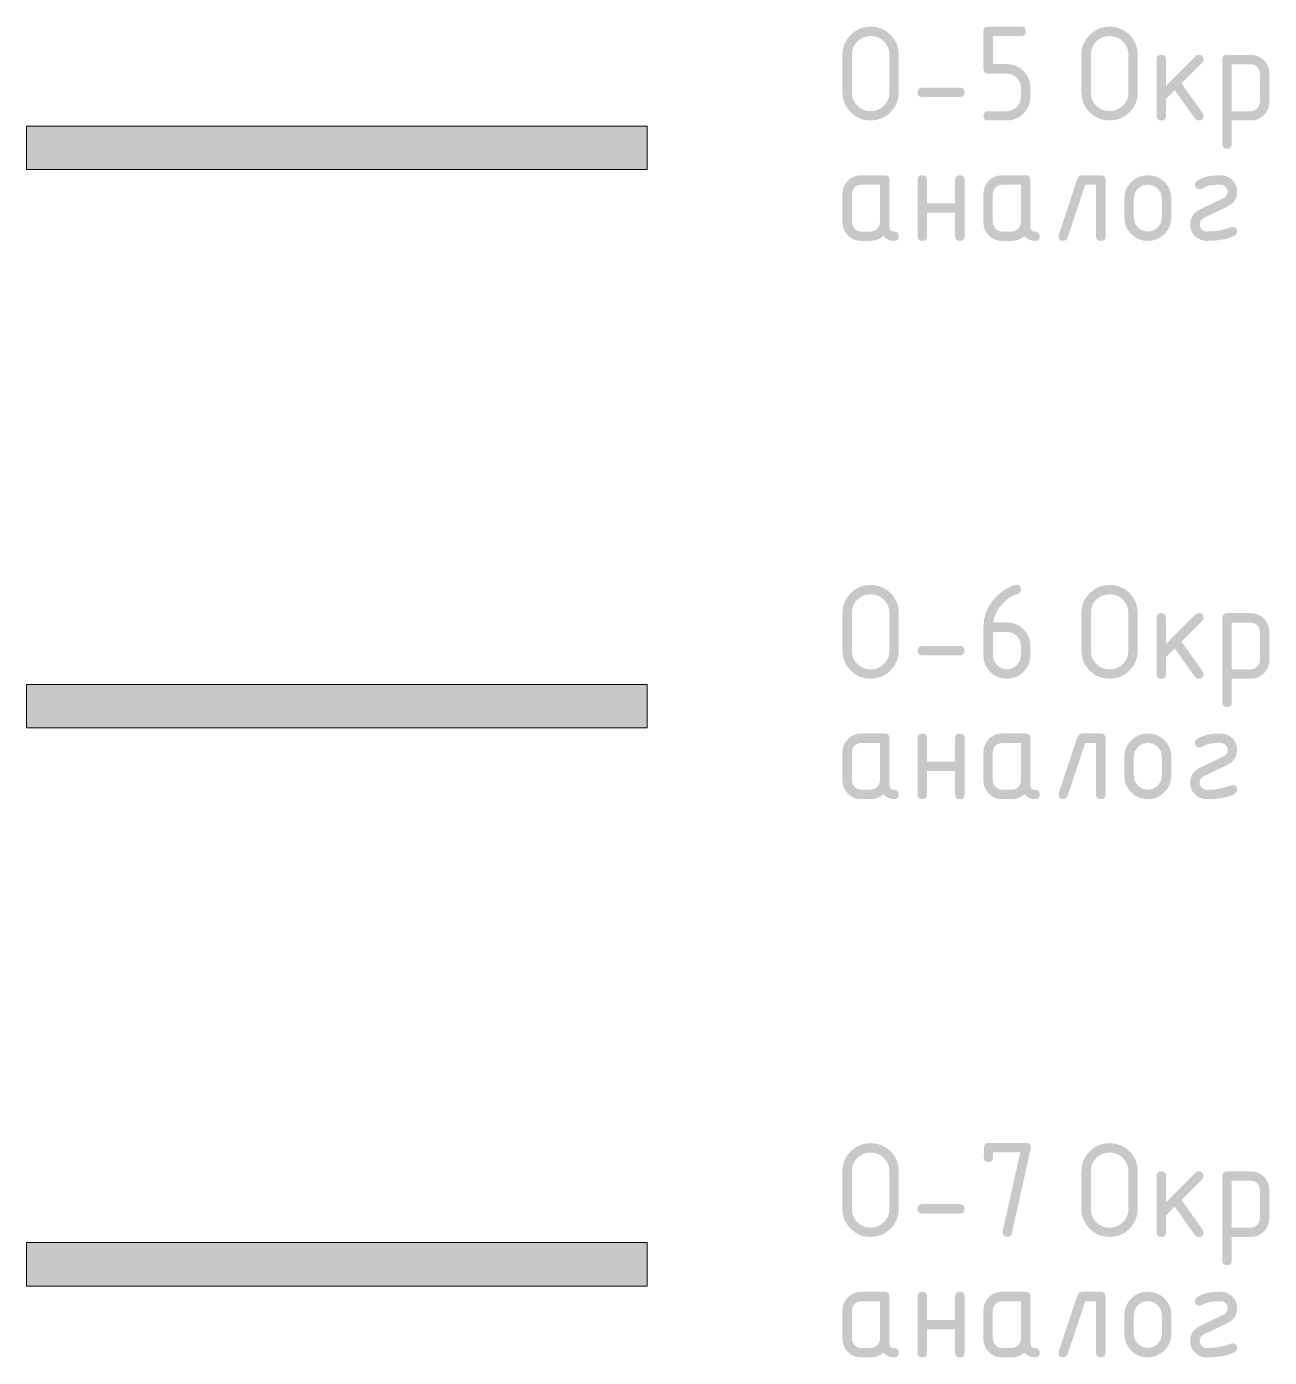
# Model space of a CAD drawing. Header units: millimetres. Extents: x -546 to 1681, y -650 to 1730.
# Drawn here: x 979.78 to 1019.85, y 530.25 to 573.15 of the extents above; entities that cross this region are included whole.
import ezdxf

# ---------------------------------------------------------------- set-up
doc = ezdxf.new("R2010")
doc.units = ezdxf.units.MM

msp = doc.modelspace()

# ---------------------------------------------------------------- hatches: boundary and pattern name
h = msp.add_hatch(color=7)
h.paths.add_polyline_path([(1007.598, 571.034), (1007.598, 572.244), (1007.587, 572.367), (1007.554, 572.479), (1007.498, 572.582), (1007.42, 572.676), (1007.329, 572.752), (1007.227, 572.806), (1007.115, 572.839), (1006.993, 572.85), (1006.871, 572.839), (1006.758, 572.806), (1006.655, 572.752), (1006.561, 572.676), (1006.484, 572.582), (1006.43, 572.479), (1006.398, 572.367), (1006.387, 572.244), (1006.387, 571.034), (1006.398, 570.912), (1006.43, 570.799), (1006.484, 570.697), (1006.561, 570.606), (1006.655, 570.528), (1006.758, 570.473), (1006.871, 570.439), (1006.993, 570.428), (1007.115, 570.439), (1007.227, 570.473), (1007.329, 570.528), (1007.42, 570.606), (1007.498, 570.697), (1007.554, 570.799), (1007.587, 570.912)])
h.paths.add_polyline_path([(1007.899, 571.034), (1007.882, 570.853), (1007.832, 570.685), (1007.749, 570.531), (1007.632, 570.39), (1007.494, 570.274), (1007.341, 570.192), (1007.174, 570.144), (1006.993, 570.128), (1006.81, 570.144), (1006.643, 570.192), (1006.489, 570.274), (1006.349, 570.39), (1006.233, 570.531), (1006.149, 570.685), (1006.099, 570.853), (1006.083, 571.034), (1006.083, 572.244), (1006.099, 572.427), (1006.149, 572.595), (1006.233, 572.748), (1006.349, 572.888), (1006.489, 573.005), (1006.643, 573.088), (1006.81, 573.138), (1006.993, 573.155), (1007.174, 573.138), (1007.342, 573.088), (1007.496, 573.006), (1007.636, 572.892), (1007.751, 572.752), (1007.833, 572.597), (1007.882, 572.428), (1007.899, 572.244)])
h = msp.add_hatch(color=7)
h.dxf.hatch_style = 2
h.paths.add_polyline_path([(1010.627, 571.791), (1010.627, 573.002), (1010.637, 573.069), (1010.665, 573.117), (1010.713, 573.145), (1010.78, 573.155), (1011.838, 573.155), (1011.905, 573.145), (1011.952, 573.117), (1011.981, 573.069), (1011.99, 573.002), (1011.981, 572.936), (1011.952, 572.888), (1011.905, 572.859), (1011.838, 572.85), (1010.932, 572.85), (1010.932, 571.944), (1011.385, 571.944), (1011.536, 571.93), (1011.676, 571.889), (1011.804, 571.821), (1011.919, 571.724), (1012.016, 571.605), (1012.086, 571.476), (1012.129, 571.336), (1012.143, 571.186), (1012.143, 570.886), (1012.129, 570.733), (1012.086, 570.593), (1012.016, 570.465), (1011.919, 570.348), (1011.802, 570.251), (1011.674, 570.182), (1011.535, 570.141), (1011.385, 570.128), (1010.78, 570.128), (1010.713, 570.137), (1010.665, 570.164), (1010.637, 570.21), (1010.627, 570.276), (1010.637, 570.343), (1010.665, 570.39), (1010.713, 570.419), (1010.78, 570.428), (1011.385, 570.428), (1011.56, 570.463), (1011.707, 570.564), (1011.806, 570.709), (1011.838, 570.886), (1011.838, 571.186), (1011.806, 571.361), (1011.707, 571.508), (1011.56, 571.607), (1011.385, 571.639), (1010.78, 571.639), (1010.713, 571.649), (1010.665, 571.677), (1010.637, 571.725)])
h = msp.add_hatch(color=7)
h.paths.add_polyline_path([(1015.302, 571.034), (1015.302, 572.244), (1015.291, 572.367), (1015.258, 572.479), (1015.202, 572.582), (1015.124, 572.676), (1015.033, 572.752), (1014.931, 572.806), (1014.819, 572.839), (1014.697, 572.85), (1014.574, 572.839), (1014.462, 572.806), (1014.359, 572.752), (1014.265, 572.676), (1014.188, 572.582), (1014.134, 572.479), (1014.102, 572.367), (1014.091, 572.244), (1014.091, 571.034), (1014.102, 570.912), (1014.134, 570.799), (1014.188, 570.697), (1014.265, 570.606), (1014.359, 570.528), (1014.462, 570.473), (1014.574, 570.439), (1014.697, 570.428), (1014.819, 570.439), (1014.931, 570.473), (1015.033, 570.528), (1015.124, 570.606), (1015.202, 570.697), (1015.258, 570.799), (1015.291, 570.912)])
h.paths.add_polyline_path([(1015.603, 571.034), (1015.586, 570.853), (1015.536, 570.685), (1015.453, 570.531), (1015.336, 570.39), (1015.198, 570.274), (1015.045, 570.192), (1014.878, 570.144), (1014.697, 570.128), (1014.514, 570.144), (1014.347, 570.192), (1014.193, 570.274), (1014.053, 570.39), (1013.937, 570.531), (1013.853, 570.685), (1013.803, 570.853), (1013.787, 571.034), (1013.787, 572.244), (1013.803, 572.427), (1013.853, 572.595), (1013.937, 572.748), (1014.053, 572.888), (1014.193, 573.005), (1014.347, 573.088), (1014.514, 573.138), (1014.697, 573.155), (1014.878, 573.138), (1015.046, 573.088), (1015.2, 573.006), (1015.34, 572.892), (1015.455, 572.752), (1015.537, 572.597), (1015.586, 572.428), (1015.603, 572.244)])
h = msp.add_hatch(color=7)
h.dxf.hatch_style = 2
h.paths.add_polyline_path([(1016.514, 571.25), (1017.466, 572.202), (1017.513, 572.234), (1017.572, 572.244), (1017.639, 572.235), (1017.687, 572.207), (1017.715, 572.161), (1017.725, 572.096), (1017.713, 572.039), (1017.678, 571.99), (1017.013, 571.322), (1017.695, 570.365), (1017.725, 570.276), (1017.715, 570.21), (1017.687, 570.164), (1017.639, 570.137), (1017.572, 570.128), (1017.499, 570.144), (1017.446, 570.191), (1016.793, 571.106), (1016.514, 570.822), (1016.514, 570.276), (1016.504, 570.21), (1016.476, 570.164), (1016.428, 570.137), (1016.362, 570.128), (1016.295, 570.137), (1016.247, 570.164), (1016.219, 570.21), (1016.209, 570.276), (1016.209, 572.096), (1016.219, 572.161), (1016.247, 572.207), (1016.295, 572.235), (1016.362, 572.244), (1016.428, 572.235), (1016.476, 572.207), (1016.504, 572.161), (1016.514, 572.096)])
h = msp.add_hatch(color=7)
h.paths.add_polyline_path([(1018.331, 572.096), (1018.341, 572.161), (1018.369, 572.207), (1018.417, 572.235), (1018.484, 572.244), (1019.241, 572.244), (1019.364, 572.233), (1019.476, 572.2), (1019.578, 572.146), (1019.669, 572.071), (1019.747, 571.977), (1019.802, 571.874), (1019.836, 571.761), (1019.847, 571.639), (1019.847, 570.733), (1019.836, 570.611), (1019.802, 570.498), (1019.747, 570.395), (1019.669, 570.301), (1019.578, 570.224), (1019.476, 570.17), (1019.364, 570.138), (1019.241, 570.128), (1018.636, 570.128), (1018.636, 569.366), (1018.626, 569.302), (1018.598, 569.255), (1018.55, 569.227), (1018.484, 569.218), (1018.417, 569.227), (1018.369, 569.255), (1018.341, 569.302), (1018.331, 569.366)])
h.paths.add_polyline_path([(1018.636, 571.94), (1018.636, 570.428), (1019.241, 570.428), (1019.357, 570.451), (1019.453, 570.518), (1019.52, 570.616), (1019.542, 570.733), (1019.542, 571.639), (1019.52, 571.757), (1019.457, 571.855), (1019.359, 571.92), (1019.241, 571.94)])
h = msp.add_hatch(color=7)
h.dxf.hatch_style = 2
h.paths.add_polyline_path([(1009.868, 570.881), (1008.658, 570.881), (1008.591, 570.891), (1008.543, 570.919), (1008.515, 570.967), (1008.505, 571.034), (1008.515, 571.101), (1008.543, 571.148), (1008.591, 571.177), (1008.658, 571.186), (1009.868, 571.186), (1009.935, 571.177), (1009.983, 571.148), (1010.012, 571.101), (1010.021, 571.034), (1010.012, 570.967), (1009.983, 570.919), (1009.935, 570.891)])
at = {"true_color": 0x3dad99}
h = msp.add_hatch(color=135, dxfattribs=at)
h.dxf.hatch_style = 2
h.paths.add_polyline_path([(979.781, 568.546), (979.781, 569.946), (999.782, 569.946), (999.782, 568.546)])
h = msp.add_hatch(color=7)
h.paths.add_polyline_path([(1007.294, 568.057), (1006.688, 568.057), (1006.571, 568.036), (1006.472, 567.972), (1006.409, 567.874), (1006.387, 567.757), (1006.387, 566.851), (1006.41, 566.735), (1006.477, 566.635), (1006.575, 566.568), (1006.688, 566.546), (1006.993, 566.546), (1007.108, 566.568), (1007.204, 566.635), (1007.271, 566.733), (1007.294, 566.851)])
h.paths.add_polyline_path([(1007.899, 566.394), (1007.889, 566.328), (1007.861, 566.281), (1007.815, 566.254), (1007.751, 566.245), (1007.648, 566.255), (1007.556, 566.284), (1007.475, 566.333), (1007.403, 566.402), (1007.314, 566.333), (1007.216, 566.284), (1007.109, 566.255), (1006.993, 566.245), (1006.688, 566.245), (1006.566, 566.256), (1006.454, 566.288), (1006.352, 566.342), (1006.261, 566.419), (1006.183, 566.512), (1006.127, 566.614), (1006.094, 566.727), (1006.083, 566.851), (1006.083, 567.757), (1006.094, 567.879), (1006.127, 567.992), (1006.183, 568.095), (1006.261, 568.189), (1006.352, 568.264), (1006.454, 568.318), (1006.566, 568.351), (1006.688, 568.362), (1007.446, 568.362), (1007.513, 568.353), (1007.56, 568.325), (1007.589, 568.278), (1007.598, 568.214), (1007.598, 566.699), (1007.608, 566.632), (1007.636, 566.584), (1007.684, 566.555), (1007.751, 566.546), (1007.815, 566.536), (1007.861, 566.508), (1007.889, 566.46)])
h = msp.add_hatch(color=7)
h.dxf.hatch_style = 2
h.paths.add_polyline_path([(1008.81, 567.152), (1008.81, 566.394), (1008.8, 566.328), (1008.772, 566.281), (1008.724, 566.254), (1008.658, 566.245), (1008.591, 566.254), (1008.543, 566.281), (1008.514, 566.328), (1008.505, 566.394), (1008.505, 568.214), (1008.514, 568.278), (1008.543, 568.325), (1008.591, 568.353), (1008.658, 568.362), (1008.724, 568.353), (1008.772, 568.325), (1008.8, 568.278), (1008.81, 568.214), (1008.81, 567.456), (1009.716, 567.456), (1009.716, 568.214), (1009.725, 568.278), (1009.754, 568.325), (1009.801, 568.353), (1009.868, 568.362), (1009.935, 568.353), (1009.983, 568.325), (1010.011, 568.278), (1010.021, 568.214), (1010.021, 566.394), (1010.011, 566.328), (1009.983, 566.281), (1009.935, 566.254), (1009.868, 566.245), (1009.801, 566.254), (1009.754, 566.281), (1009.725, 566.328), (1009.716, 566.394), (1009.716, 567.152)])
h = msp.add_hatch(color=7)
h.paths.add_polyline_path([(1011.837, 568.057), (1011.232, 568.057), (1011.114, 568.036), (1011.016, 567.972), (1010.953, 567.874), (1010.931, 567.757), (1010.931, 566.851), (1010.954, 566.735), (1011.021, 566.635), (1011.118, 566.568), (1011.232, 566.546), (1011.536, 566.546), (1011.652, 566.568), (1011.748, 566.635), (1011.815, 566.733), (1011.837, 566.851)])
h.paths.add_polyline_path([(1012.443, 566.394), (1012.433, 566.328), (1012.405, 566.281), (1012.359, 566.254), (1012.294, 566.245), (1012.192, 566.255), (1012.1, 566.284), (1012.019, 566.333), (1011.947, 566.402), (1011.857, 566.333), (1011.759, 566.284), (1011.653, 566.255), (1011.536, 566.245), (1011.232, 566.245), (1011.11, 566.256), (1010.997, 566.288), (1010.896, 566.342), (1010.804, 566.419), (1010.727, 566.512), (1010.671, 566.614), (1010.638, 566.727), (1010.626, 566.851), (1010.626, 567.757), (1010.638, 567.879), (1010.671, 567.992), (1010.727, 568.095), (1010.804, 568.189), (1010.896, 568.264), (1010.997, 568.318), (1011.11, 568.351), (1011.232, 568.362), (1011.99, 568.362), (1012.056, 568.353), (1012.104, 568.325), (1012.133, 568.278), (1012.142, 568.214), (1012.142, 566.699), (1012.152, 566.632), (1012.18, 566.584), (1012.228, 566.555), (1012.294, 566.546), (1012.359, 566.536), (1012.405, 566.508), (1012.433, 566.46)])
h = msp.add_hatch(color=7)
h.dxf.hatch_style = 2
h.paths.add_polyline_path([(1013.807, 568.362), (1014.412, 568.362), (1014.479, 568.353), (1014.526, 568.325), (1014.555, 568.278), (1014.565, 568.214), (1014.565, 566.394), (1014.555, 566.328), (1014.526, 566.281), (1014.479, 566.254), (1014.412, 566.245), (1014.345, 566.254), (1014.298, 566.281), (1014.269, 566.328), (1014.26, 566.394), (1014.26, 568.057), (1013.912, 568.057), (1013.341, 566.347), (1013.29, 566.271), (1013.201, 566.245), (1013.135, 566.255), (1013.087, 566.284), (1013.058, 566.331), (1013.049, 566.398), (1013.058, 566.444), (1013.654, 568.239), (1013.714, 568.333)])
h = msp.add_hatch(color=7)
h.paths.add_polyline_path([(1015.17, 566.999), (1015.17, 567.604), (1015.184, 567.757), (1015.225, 567.897), (1015.294, 568.025), (1015.391, 568.142), (1015.507, 568.239), (1015.635, 568.308), (1015.776, 568.349), (1015.928, 568.362), (1016.081, 568.349), (1016.221, 568.308), (1016.349, 568.241), (1016.466, 568.146), (1016.563, 568.029), (1016.631, 567.901), (1016.673, 567.759), (1016.686, 567.604), (1016.686, 566.999), (1016.672, 566.849), (1016.629, 566.71), (1016.559, 566.582), (1016.462, 566.465), (1016.347, 566.369), (1016.219, 566.3), (1016.079, 566.259), (1015.928, 566.245), (1015.776, 566.259), (1015.635, 566.3), (1015.507, 566.369), (1015.391, 566.465), (1015.294, 566.582), (1015.225, 566.71), (1015.184, 566.849)])
h.paths.add_polyline_path([(1016.381, 567.003), (1016.381, 567.609), (1016.349, 567.782), (1016.25, 567.931), (1016.103, 568.029), (1015.928, 568.062), (1015.753, 568.029), (1015.606, 567.931), (1015.507, 567.782), (1015.475, 567.609), (1015.475, 567.003), (1015.507, 566.827), (1015.606, 566.681), (1015.753, 566.58), (1015.928, 566.546), (1016.103, 566.58), (1016.25, 566.681), (1016.349, 566.828)])
h = msp.add_hatch(color=7)
h.dxf.hatch_style = 2
h.paths.add_polyline_path([(1018.655, 566.699), (1018.722, 566.689), (1018.77, 566.66), (1018.798, 566.613), (1018.808, 566.546), (1018.786, 566.47), (1018.723, 566.411), (1018.557, 566.339), (1018.351, 566.287), (1018.106, 566.256), (1017.821, 566.245), (1017.716, 566.255), (1017.619, 566.284), (1017.529, 566.331), (1017.448, 566.398), (1017.379, 566.479), (1017.33, 566.569), (1017.301, 566.668), (1017.292, 566.775), (1017.311, 566.928), (1017.368, 567.06), (1017.463, 567.168), (1017.597, 567.253), (1018.38, 567.63), (1018.433, 567.666), (1018.472, 567.711), (1018.495, 567.766), (1018.503, 567.833), (1018.487, 567.92), (1018.439, 567.994), (1018.364, 568.042), (1018.278, 568.057), (1018.052, 568.051), (1017.893, 568.028), (1017.785, 567.99), (1017.664, 567.926), (1017.597, 567.909), (1017.539, 567.919), (1017.491, 567.951), (1017.455, 568.003), (1017.445, 568.057), (1017.464, 568.133), (1017.525, 568.193), (1017.672, 568.268), (1017.846, 568.32), (1018.048, 568.352), (1018.278, 568.362), (1018.383, 568.353), (1018.481, 568.324), (1018.57, 568.277), (1018.651, 568.21), (1018.72, 568.127), (1018.769, 568.037), (1018.798, 567.94), (1018.808, 567.833), (1018.789, 567.679), (1018.731, 567.548), (1018.636, 567.44), (1018.503, 567.355), (1017.724, 566.982), (1017.628, 566.899), (1017.597, 566.775), (1017.613, 566.688), (1017.66, 566.614), (1017.734, 566.564), (1017.821, 566.546), (1018.036, 566.555), (1018.237, 566.581), (1018.424, 566.625), (1018.596, 566.686)])
h = msp.add_hatch(color=7)
h.paths.add_polyline_path([(1007.598, 553.034), (1007.598, 554.244), (1007.587, 554.366), (1007.554, 554.479), (1007.498, 554.582), (1007.42, 554.676), (1007.329, 554.751), (1007.227, 554.806), (1007.115, 554.839), (1006.993, 554.85), (1006.871, 554.839), (1006.758, 554.806), (1006.655, 554.751), (1006.561, 554.676), (1006.484, 554.582), (1006.43, 554.479), (1006.398, 554.366), (1006.387, 554.244), (1006.387, 553.034), (1006.398, 552.911), (1006.43, 552.799), (1006.484, 552.697), (1006.561, 552.606), (1006.655, 552.528), (1006.758, 552.473), (1006.871, 552.439), (1006.993, 552.428), (1007.115, 552.439), (1007.227, 552.473), (1007.329, 552.528), (1007.42, 552.606), (1007.498, 552.697), (1007.554, 552.799), (1007.587, 552.911)])
h.paths.add_polyline_path([(1007.899, 553.034), (1007.882, 552.853), (1007.832, 552.685), (1007.749, 552.531), (1007.632, 552.39), (1007.494, 552.274), (1007.341, 552.192), (1007.174, 552.144), (1006.993, 552.128), (1006.81, 552.144), (1006.643, 552.192), (1006.489, 552.274), (1006.349, 552.39), (1006.233, 552.531), (1006.149, 552.685), (1006.099, 552.853), (1006.083, 553.034), (1006.083, 554.244), (1006.099, 554.427), (1006.149, 554.595), (1006.233, 554.748), (1006.349, 554.888), (1006.489, 555.004), (1006.643, 555.088), (1006.81, 555.138), (1006.993, 555.154), (1007.174, 555.138), (1007.342, 555.088), (1007.496, 555.006), (1007.636, 554.892), (1007.751, 554.751), (1007.833, 554.597), (1007.882, 554.428), (1007.899, 554.244)])
h = msp.add_hatch(color=7)
h.paths.add_polyline_path([(1010.932, 553.639), (1010.932, 552.886), (1010.964, 552.709), (1011.063, 552.564), (1011.21, 552.463), (1011.385, 552.428), (1011.56, 552.463), (1011.707, 552.564), (1011.806, 552.71), (1011.838, 552.886), (1011.838, 553.186), (1011.806, 553.361), (1011.707, 553.508), (1011.56, 553.607), (1011.385, 553.639)])
h.paths.add_polyline_path([(1011.685, 555.154), (1011.752, 555.145), (1011.8, 555.116), (1011.829, 555.069), (1011.838, 555.002), (1011.819, 554.915), (1011.762, 554.875), (1011.599, 554.816), (1011.447, 554.729), (1011.305, 554.613), (1011.173, 554.469), (1011.085, 554.341), (1011.016, 554.211), (1010.968, 554.079), (1010.941, 553.944), (1011.385, 553.944), (1011.538, 553.93), (1011.679, 553.889), (1011.808, 553.82), (1011.922, 553.723), (1012.019, 553.607), (1012.088, 553.479), (1012.129, 553.338), (1012.143, 553.186), (1012.143, 552.886), (1012.129, 552.732), (1012.086, 552.591), (1012.016, 552.463), (1011.919, 552.348), (1011.804, 552.251), (1011.676, 552.182), (1011.536, 552.141), (1011.385, 552.128), (1011.233, 552.141), (1011.092, 552.182), (1010.964, 552.249), (1010.848, 552.344), (1010.751, 552.46), (1010.682, 552.588), (1010.641, 552.727), (1010.627, 552.877), (1010.627, 553.791), (1010.649, 554.04), (1010.713, 554.274), (1010.82, 554.491), (1010.97, 554.693), (1011.106, 554.834), (1011.248, 554.951), (1011.395, 555.047), (1011.55, 555.121), (1011.629, 555.145)])
h = msp.add_hatch(color=7)
h.paths.add_polyline_path([(1015.302, 553.034), (1015.302, 554.244), (1015.291, 554.366), (1015.258, 554.479), (1015.202, 554.582), (1015.124, 554.676), (1015.033, 554.751), (1014.931, 554.806), (1014.819, 554.839), (1014.697, 554.85), (1014.574, 554.839), (1014.462, 554.806), (1014.359, 554.751), (1014.265, 554.676), (1014.188, 554.582), (1014.134, 554.479), (1014.102, 554.366), (1014.091, 554.244), (1014.091, 553.034), (1014.102, 552.911), (1014.134, 552.799), (1014.188, 552.697), (1014.265, 552.606), (1014.359, 552.528), (1014.462, 552.473), (1014.574, 552.439), (1014.697, 552.428), (1014.819, 552.439), (1014.931, 552.473), (1015.033, 552.528), (1015.124, 552.606), (1015.202, 552.697), (1015.258, 552.799), (1015.291, 552.911)])
h.paths.add_polyline_path([(1015.603, 553.034), (1015.586, 552.853), (1015.536, 552.685), (1015.453, 552.531), (1015.336, 552.39), (1015.198, 552.274), (1015.045, 552.192), (1014.878, 552.144), (1014.697, 552.128), (1014.514, 552.144), (1014.347, 552.192), (1014.193, 552.274), (1014.053, 552.39), (1013.937, 552.531), (1013.853, 552.685), (1013.803, 552.853), (1013.787, 553.034), (1013.787, 554.244), (1013.803, 554.427), (1013.853, 554.595), (1013.937, 554.748), (1014.053, 554.888), (1014.193, 555.004), (1014.347, 555.088), (1014.514, 555.138), (1014.697, 555.154), (1014.878, 555.138), (1015.046, 555.088), (1015.2, 555.006), (1015.34, 554.892), (1015.455, 554.751), (1015.537, 554.597), (1015.586, 554.428), (1015.603, 554.244)])
h = msp.add_hatch(color=7)
h.dxf.hatch_style = 2
h.paths.add_polyline_path([(1016.514, 553.249), (1017.466, 554.202), (1017.513, 554.234), (1017.572, 554.244), (1017.639, 554.235), (1017.687, 554.207), (1017.715, 554.16), (1017.725, 554.096), (1017.713, 554.038), (1017.678, 553.99), (1017.013, 553.322), (1017.695, 552.365), (1017.725, 552.276), (1017.715, 552.21), (1017.687, 552.164), (1017.639, 552.136), (1017.572, 552.128), (1017.499, 552.143), (1017.446, 552.191), (1016.793, 553.105), (1016.514, 552.822), (1016.514, 552.276), (1016.504, 552.21), (1016.476, 552.164), (1016.428, 552.136), (1016.362, 552.128), (1016.295, 552.136), (1016.247, 552.164), (1016.219, 552.21), (1016.209, 552.276), (1016.209, 554.096), (1016.219, 554.16), (1016.247, 554.207), (1016.295, 554.235), (1016.362, 554.244), (1016.428, 554.235), (1016.476, 554.207), (1016.504, 554.16), (1016.514, 554.096)])
h = msp.add_hatch(color=7)
h.paths.add_polyline_path([(1018.331, 554.096), (1018.341, 554.16), (1018.369, 554.207), (1018.417, 554.235), (1018.484, 554.244), (1019.241, 554.244), (1019.364, 554.233), (1019.476, 554.2), (1019.578, 554.146), (1019.669, 554.071), (1019.747, 553.977), (1019.802, 553.874), (1019.836, 553.761), (1019.847, 553.639), (1019.847, 552.733), (1019.836, 552.611), (1019.802, 552.498), (1019.747, 552.395), (1019.669, 552.301), (1019.578, 552.224), (1019.476, 552.17), (1019.364, 552.138), (1019.241, 552.128), (1018.636, 552.128), (1018.636, 551.366), (1018.626, 551.302), (1018.598, 551.255), (1018.55, 551.227), (1018.484, 551.218), (1018.417, 551.227), (1018.369, 551.255), (1018.341, 551.302), (1018.331, 551.366)])
h.paths.add_polyline_path([(1018.636, 553.939), (1018.636, 552.428), (1019.241, 552.428), (1019.357, 552.45), (1019.453, 552.517), (1019.52, 552.616), (1019.542, 552.733), (1019.542, 553.639), (1019.52, 553.756), (1019.457, 553.855), (1019.359, 553.919), (1019.241, 553.939)])
h = msp.add_hatch(color=7)
h.dxf.hatch_style = 2
h.paths.add_polyline_path([(1009.868, 552.881), (1008.658, 552.881), (1008.591, 552.891), (1008.543, 552.919), (1008.515, 552.967), (1008.505, 553.034), (1008.515, 553.1), (1008.543, 553.148), (1008.591, 553.176), (1008.658, 553.186), (1009.868, 553.186), (1009.935, 553.176), (1009.983, 553.148), (1010.012, 553.1), (1010.021, 553.034), (1010.012, 552.967), (1009.983, 552.919), (1009.935, 552.891)])
at = {"true_color": 0xd5aaaa}
h = msp.add_hatch(color=9, dxfattribs=at)
h.dxf.hatch_style = 2
h.paths.add_polyline_path([(979.781, 550.546), (979.781, 551.946), (999.782, 551.946), (999.782, 550.546)])
h = msp.add_hatch(color=7)
h.paths.add_polyline_path([(1007.294, 550.057), (1006.688, 550.057), (1006.571, 550.035), (1006.472, 549.972), (1006.409, 549.874), (1006.387, 549.757), (1006.387, 548.851), (1006.41, 548.735), (1006.477, 548.635), (1006.575, 548.568), (1006.688, 548.546), (1006.993, 548.546), (1007.108, 548.568), (1007.204, 548.635), (1007.271, 548.733), (1007.294, 548.851)])
h.paths.add_polyline_path([(1007.899, 548.394), (1007.889, 548.327), (1007.861, 548.281), (1007.815, 548.254), (1007.751, 548.245), (1007.648, 548.255), (1007.556, 548.284), (1007.475, 548.333), (1007.403, 548.402), (1007.314, 548.333), (1007.216, 548.284), (1007.109, 548.255), (1006.993, 548.245), (1006.688, 548.245), (1006.566, 548.256), (1006.454, 548.288), (1006.352, 548.342), (1006.261, 548.419), (1006.183, 548.512), (1006.127, 548.614), (1006.094, 548.727), (1006.083, 548.851), (1006.083, 549.757), (1006.094, 549.879), (1006.127, 549.992), (1006.183, 550.095), (1006.261, 550.188), (1006.352, 550.264), (1006.454, 550.318), (1006.566, 550.351), (1006.688, 550.362), (1007.446, 550.362), (1007.513, 550.353), (1007.56, 550.324), (1007.589, 550.278), (1007.598, 550.214), (1007.598, 548.698), (1007.608, 548.632), (1007.636, 548.584), (1007.684, 548.555), (1007.751, 548.546), (1007.815, 548.536), (1007.861, 548.508), (1007.889, 548.46)])
h = msp.add_hatch(color=7)
h.dxf.hatch_style = 2
h.paths.add_polyline_path([(1008.81, 549.152), (1008.81, 548.394), (1008.8, 548.327), (1008.772, 548.281), (1008.724, 548.254), (1008.658, 548.245), (1008.591, 548.254), (1008.543, 548.281), (1008.514, 548.327), (1008.505, 548.394), (1008.505, 550.214), (1008.514, 550.278), (1008.543, 550.324), (1008.591, 550.353), (1008.658, 550.362), (1008.724, 550.353), (1008.772, 550.324), (1008.8, 550.278), (1008.81, 550.214), (1008.81, 549.456), (1009.716, 549.456), (1009.716, 550.214), (1009.725, 550.278), (1009.754, 550.324), (1009.801, 550.353), (1009.868, 550.362), (1009.935, 550.353), (1009.983, 550.324), (1010.011, 550.278), (1010.021, 550.214), (1010.021, 548.394), (1010.011, 548.327), (1009.983, 548.281), (1009.935, 548.254), (1009.868, 548.245), (1009.801, 548.254), (1009.754, 548.281), (1009.725, 548.327), (1009.716, 548.394), (1009.716, 549.152)])
h = msp.add_hatch(color=7)
h.paths.add_polyline_path([(1011.837, 550.057), (1011.232, 550.057), (1011.114, 550.035), (1011.016, 549.972), (1010.953, 549.874), (1010.931, 549.757), (1010.931, 548.851), (1010.954, 548.735), (1011.021, 548.635), (1011.118, 548.568), (1011.232, 548.546), (1011.536, 548.546), (1011.652, 548.568), (1011.748, 548.635), (1011.815, 548.733), (1011.837, 548.851)])
h.paths.add_polyline_path([(1012.443, 548.394), (1012.433, 548.327), (1012.405, 548.281), (1012.359, 548.254), (1012.294, 548.245), (1012.192, 548.255), (1012.1, 548.284), (1012.019, 548.333), (1011.947, 548.402), (1011.857, 548.333), (1011.759, 548.284), (1011.652, 548.255), (1011.536, 548.245), (1011.232, 548.245), (1011.11, 548.256), (1010.997, 548.288), (1010.896, 548.342), (1010.804, 548.419), (1010.727, 548.512), (1010.671, 548.614), (1010.638, 548.727), (1010.626, 548.851), (1010.626, 549.757), (1010.638, 549.879), (1010.671, 549.992), (1010.727, 550.095), (1010.804, 550.188), (1010.896, 550.264), (1010.997, 550.318), (1011.11, 550.351), (1011.232, 550.362), (1011.99, 550.362), (1012.056, 550.353), (1012.104, 550.324), (1012.133, 550.278), (1012.142, 550.214), (1012.142, 548.698), (1012.152, 548.632), (1012.18, 548.584), (1012.228, 548.555), (1012.294, 548.546), (1012.359, 548.536), (1012.405, 548.508), (1012.433, 548.46)])
h = msp.add_hatch(color=7)
h.dxf.hatch_style = 2
h.paths.add_polyline_path([(1013.807, 550.362), (1014.412, 550.362), (1014.479, 550.353), (1014.526, 550.324), (1014.555, 550.278), (1014.564, 550.214), (1014.564, 548.394), (1014.555, 548.327), (1014.526, 548.281), (1014.479, 548.254), (1014.412, 548.245), (1014.345, 548.254), (1014.298, 548.281), (1014.269, 548.327), (1014.26, 548.394), (1014.26, 550.057), (1013.912, 550.057), (1013.341, 548.347), (1013.29, 548.271), (1013.201, 548.245), (1013.134, 548.255), (1013.087, 548.283), (1013.058, 548.331), (1013.049, 548.397), (1013.057, 548.444), (1013.654, 550.239), (1013.714, 550.332)])
h = msp.add_hatch(color=7)
h.paths.add_polyline_path([(1015.17, 548.999), (1015.17, 549.604), (1015.184, 549.757), (1015.225, 549.897), (1015.294, 550.025), (1015.391, 550.142), (1015.507, 550.239), (1015.635, 550.307), (1015.776, 550.348), (1015.928, 550.362), (1016.081, 550.348), (1016.221, 550.308), (1016.349, 550.24), (1016.466, 550.146), (1016.563, 550.029), (1016.631, 549.901), (1016.672, 549.759), (1016.686, 549.604), (1016.686, 548.999), (1016.672, 548.849), (1016.629, 548.71), (1016.559, 548.582), (1016.462, 548.465), (1016.347, 548.369), (1016.219, 548.3), (1016.079, 548.259), (1015.928, 548.245), (1015.776, 548.259), (1015.635, 548.3), (1015.507, 548.369), (1015.391, 548.465), (1015.294, 548.582), (1015.225, 548.71), (1015.184, 548.849)])
h.paths.add_polyline_path([(1016.381, 549.003), (1016.381, 549.608), (1016.349, 549.782), (1016.25, 549.93), (1016.103, 550.029), (1015.928, 550.062), (1015.753, 550.029), (1015.606, 549.93), (1015.507, 549.782), (1015.475, 549.608), (1015.475, 549.003), (1015.507, 548.826), (1015.606, 548.681), (1015.753, 548.58), (1015.928, 548.546), (1016.103, 548.58), (1016.25, 548.681), (1016.349, 548.828)])
h = msp.add_hatch(color=7)
h.dxf.hatch_style = 2
h.paths.add_polyline_path([(1018.655, 548.698), (1018.722, 548.689), (1018.769, 548.66), (1018.798, 548.613), (1018.808, 548.546), (1018.786, 548.47), (1018.723, 548.411), (1018.557, 548.338), (1018.351, 548.287), (1018.106, 548.256), (1017.821, 548.245), (1017.716, 548.255), (1017.619, 548.283), (1017.529, 548.331), (1017.448, 548.397), (1017.379, 548.479), (1017.33, 548.569), (1017.301, 548.667), (1017.292, 548.774), (1017.311, 548.928), (1017.368, 549.06), (1017.463, 549.168), (1017.597, 549.253), (1018.38, 549.629), (1018.433, 549.665), (1018.471, 549.71), (1018.495, 549.766), (1018.503, 549.833), (1018.487, 549.919), (1018.439, 549.994), (1018.363, 550.041), (1018.278, 550.057), (1018.052, 550.05), (1017.893, 550.027), (1017.785, 549.989), (1017.664, 549.926), (1017.597, 549.909), (1017.539, 549.919), (1017.491, 549.951), (1017.455, 550.003), (1017.444, 550.057), (1017.464, 550.133), (1017.525, 550.193), (1017.672, 550.267), (1017.846, 550.32), (1018.048, 550.352), (1018.278, 550.362), (1018.383, 550.352), (1018.48, 550.324), (1018.57, 550.276), (1018.651, 550.21), (1018.72, 550.127), (1018.769, 550.037), (1018.798, 549.939), (1018.808, 549.833), (1018.788, 549.679), (1018.731, 549.548), (1018.636, 549.439), (1018.503, 549.354), (1017.724, 548.982), (1017.628, 548.899), (1017.597, 548.774), (1017.613, 548.688), (1017.66, 548.614), (1017.734, 548.564), (1017.821, 548.546), (1018.036, 548.555), (1018.237, 548.581), (1018.423, 548.625), (1018.596, 548.686)])
h = msp.add_hatch(color=7)
h.paths.add_polyline_path([(1007.598, 535.034), (1007.598, 536.244), (1007.587, 536.367), (1007.554, 536.479), (1007.498, 536.582), (1007.42, 536.676), (1007.329, 536.752), (1007.227, 536.806), (1007.115, 536.839), (1006.993, 536.85), (1006.871, 536.839), (1006.758, 536.806), (1006.655, 536.752), (1006.561, 536.676), (1006.484, 536.582), (1006.43, 536.479), (1006.398, 536.367), (1006.387, 536.244), (1006.387, 535.034), (1006.398, 534.912), (1006.43, 534.799), (1006.484, 534.697), (1006.561, 534.606), (1006.655, 534.528), (1006.758, 534.473), (1006.871, 534.439), (1006.993, 534.428), (1007.115, 534.439), (1007.227, 534.473), (1007.329, 534.528), (1007.42, 534.606), (1007.498, 534.697), (1007.554, 534.799), (1007.587, 534.912)])
h.paths.add_polyline_path([(1007.899, 535.034), (1007.882, 534.853), (1007.832, 534.685), (1007.749, 534.531), (1007.632, 534.39), (1007.494, 534.274), (1007.341, 534.192), (1007.174, 534.144), (1006.993, 534.128), (1006.81, 534.144), (1006.643, 534.192), (1006.489, 534.274), (1006.349, 534.39), (1006.233, 534.531), (1006.149, 534.685), (1006.099, 534.853), (1006.083, 535.034), (1006.083, 536.244), (1006.099, 536.427), (1006.149, 536.595), (1006.233, 536.748), (1006.349, 536.888), (1006.489, 537.005), (1006.643, 537.088), (1006.81, 537.138), (1006.993, 537.155), (1007.174, 537.138), (1007.342, 537.088), (1007.496, 537.006), (1007.636, 536.892), (1007.751, 536.752), (1007.833, 536.597), (1007.882, 536.428), (1007.899, 536.244)])
h = msp.add_hatch(color=7)
h.dxf.hatch_style = 2
h.paths.add_polyline_path([(1011.817, 536.859), (1010.941, 536.859), (1010.941, 536.689), (1010.931, 536.625), (1010.903, 536.579), (1010.858, 536.55), (1010.796, 536.541), (1010.727, 536.551), (1010.678, 536.579), (1010.649, 536.627), (1010.64, 536.693), (1010.644, 537.011), (1010.654, 537.077), (1010.682, 537.125), (1010.73, 537.154), (1010.796, 537.163), (1012.007, 537.163), (1012.072, 537.154), (1012.119, 537.126), (1012.148, 537.079), (1012.16, 537.015), (1012.151, 536.977), (1011.546, 534.251), (1011.528, 534.2), (1011.498, 534.163), (1011.456, 534.14), (1011.402, 534.132), (1011.335, 534.142), (1011.288, 534.17), (1011.259, 534.218), (1011.249, 534.284), (1011.249, 534.319)])
h = msp.add_hatch(color=7)
h.paths.add_polyline_path([(1015.302, 535.034), (1015.302, 536.244), (1015.291, 536.367), (1015.258, 536.479), (1015.202, 536.582), (1015.124, 536.676), (1015.033, 536.752), (1014.931, 536.806), (1014.819, 536.839), (1014.697, 536.85), (1014.574, 536.839), (1014.462, 536.806), (1014.359, 536.752), (1014.265, 536.676), (1014.188, 536.582), (1014.134, 536.479), (1014.102, 536.367), (1014.091, 536.244), (1014.091, 535.034), (1014.102, 534.912), (1014.134, 534.799), (1014.188, 534.697), (1014.265, 534.606), (1014.359, 534.528), (1014.462, 534.473), (1014.574, 534.439), (1014.697, 534.428), (1014.819, 534.439), (1014.931, 534.473), (1015.033, 534.528), (1015.124, 534.606), (1015.202, 534.697), (1015.258, 534.799), (1015.291, 534.912)])
h.paths.add_polyline_path([(1015.603, 535.034), (1015.586, 534.853), (1015.536, 534.685), (1015.453, 534.531), (1015.336, 534.39), (1015.198, 534.274), (1015.045, 534.192), (1014.878, 534.144), (1014.697, 534.128), (1014.514, 534.144), (1014.347, 534.192), (1014.193, 534.274), (1014.053, 534.39), (1013.937, 534.531), (1013.853, 534.685), (1013.803, 534.853), (1013.787, 535.034), (1013.787, 536.244), (1013.803, 536.427), (1013.853, 536.595), (1013.937, 536.748), (1014.053, 536.888), (1014.193, 537.005), (1014.347, 537.088), (1014.514, 537.138), (1014.697, 537.155), (1014.878, 537.138), (1015.046, 537.088), (1015.2, 537.006), (1015.34, 536.892), (1015.455, 536.752), (1015.537, 536.597), (1015.586, 536.428), (1015.603, 536.244)])
h = msp.add_hatch(color=7)
h.dxf.hatch_style = 2
h.paths.add_polyline_path([(1016.514, 535.25), (1017.466, 536.202), (1017.513, 536.234), (1017.572, 536.244), (1017.639, 536.235), (1017.687, 536.207), (1017.715, 536.161), (1017.725, 536.096), (1017.713, 536.039), (1017.678, 535.99), (1017.013, 535.322), (1017.695, 534.365), (1017.725, 534.276), (1017.715, 534.21), (1017.687, 534.164), (1017.639, 534.137), (1017.572, 534.128), (1017.499, 534.144), (1017.446, 534.191), (1016.793, 535.106), (1016.514, 534.822), (1016.514, 534.276), (1016.504, 534.21), (1016.476, 534.164), (1016.428, 534.137), (1016.362, 534.128), (1016.295, 534.137), (1016.247, 534.164), (1016.219, 534.21), (1016.209, 534.276), (1016.209, 536.096), (1016.219, 536.161), (1016.247, 536.207), (1016.295, 536.235), (1016.362, 536.244), (1016.428, 536.235), (1016.476, 536.207), (1016.504, 536.161), (1016.514, 536.096)])
h = msp.add_hatch(color=7)
h.paths.add_polyline_path([(1018.331, 536.096), (1018.341, 536.161), (1018.369, 536.207), (1018.417, 536.235), (1018.484, 536.244), (1019.241, 536.244), (1019.364, 536.233), (1019.476, 536.2), (1019.578, 536.146), (1019.669, 536.071), (1019.747, 535.977), (1019.802, 535.874), (1019.836, 535.761), (1019.847, 535.639), (1019.847, 534.733), (1019.836, 534.611), (1019.802, 534.498), (1019.747, 534.395), (1019.669, 534.301), (1019.578, 534.224), (1019.476, 534.17), (1019.364, 534.138), (1019.241, 534.128), (1018.636, 534.128), (1018.636, 533.366), (1018.626, 533.302), (1018.598, 533.255), (1018.55, 533.227), (1018.484, 533.218), (1018.417, 533.227), (1018.369, 533.255), (1018.341, 533.302), (1018.331, 533.366)])
h.paths.add_polyline_path([(1018.636, 535.94), (1018.636, 534.428), (1019.241, 534.428), (1019.357, 534.451), (1019.453, 534.518), (1019.52, 534.616), (1019.542, 534.733), (1019.542, 535.639), (1019.52, 535.757), (1019.457, 535.855), (1019.359, 535.92), (1019.241, 535.94)])
h = msp.add_hatch(color=7)
h.dxf.hatch_style = 2
h.paths.add_polyline_path([(1009.868, 534.881), (1008.658, 534.881), (1008.591, 534.891), (1008.543, 534.919), (1008.515, 534.967), (1008.505, 535.034), (1008.515, 535.101), (1008.543, 535.148), (1008.591, 535.177), (1008.658, 535.186), (1009.868, 535.186), (1009.935, 535.177), (1009.983, 535.148), (1010.012, 535.101), (1010.021, 535.034), (1010.012, 534.967), (1009.983, 534.919), (1009.935, 534.891)])
at = {"true_color": 0xaaaaaa}
h = msp.add_hatch(color=253, dxfattribs=at)
h.dxf.hatch_style = 2
h.paths.add_polyline_path([(979.781, 532.546), (979.781, 533.946), (999.782, 533.946), (999.782, 532.546)])
h = msp.add_hatch(color=7)
h.paths.add_polyline_path([(1007.294, 532.057), (1006.688, 532.057), (1006.571, 532.036), (1006.472, 531.972), (1006.409, 531.874), (1006.387, 531.757), (1006.387, 530.851), (1006.41, 530.735), (1006.477, 530.635), (1006.575, 530.568), (1006.688, 530.546), (1006.993, 530.546), (1007.108, 530.568), (1007.204, 530.635), (1007.271, 530.733), (1007.294, 530.851)])
h.paths.add_polyline_path([(1007.899, 530.394), (1007.889, 530.328), (1007.861, 530.281), (1007.815, 530.254), (1007.751, 530.245), (1007.648, 530.255), (1007.556, 530.284), (1007.475, 530.333), (1007.403, 530.402), (1007.314, 530.333), (1007.216, 530.284), (1007.109, 530.255), (1006.993, 530.245), (1006.688, 530.245), (1006.566, 530.256), (1006.454, 530.288), (1006.352, 530.342), (1006.261, 530.419), (1006.183, 530.512), (1006.127, 530.614), (1006.094, 530.727), (1006.083, 530.851), (1006.083, 531.757), (1006.094, 531.879), (1006.127, 531.992), (1006.183, 532.095), (1006.261, 532.189), (1006.352, 532.264), (1006.454, 532.318), (1006.566, 532.351), (1006.688, 532.362), (1007.446, 532.362), (1007.513, 532.353), (1007.56, 532.325), (1007.589, 532.278), (1007.598, 532.214), (1007.598, 530.699), (1007.608, 530.632), (1007.636, 530.584), (1007.684, 530.555), (1007.751, 530.546), (1007.815, 530.536), (1007.861, 530.508), (1007.889, 530.46)])
h = msp.add_hatch(color=7)
h.dxf.hatch_style = 2
h.paths.add_polyline_path([(1008.81, 531.152), (1008.81, 530.394), (1008.8, 530.328), (1008.772, 530.281), (1008.724, 530.254), (1008.658, 530.245), (1008.591, 530.254), (1008.543, 530.281), (1008.514, 530.328), (1008.505, 530.394), (1008.505, 532.214), (1008.514, 532.278), (1008.543, 532.325), (1008.591, 532.353), (1008.658, 532.362), (1008.724, 532.353), (1008.772, 532.325), (1008.8, 532.278), (1008.81, 532.214), (1008.81, 531.456), (1009.716, 531.456), (1009.716, 532.214), (1009.725, 532.278), (1009.754, 532.325), (1009.801, 532.353), (1009.868, 532.362), (1009.935, 532.353), (1009.983, 532.325), (1010.011, 532.278), (1010.021, 532.214), (1010.021, 530.394), (1010.011, 530.328), (1009.983, 530.281), (1009.935, 530.254), (1009.868, 530.245), (1009.801, 530.254), (1009.754, 530.281), (1009.725, 530.328), (1009.716, 530.394), (1009.716, 531.152)])
h = msp.add_hatch(color=7)
h.paths.add_polyline_path([(1011.837, 532.057), (1011.232, 532.057), (1011.114, 532.036), (1011.016, 531.972), (1010.953, 531.874), (1010.931, 531.757), (1010.931, 530.851), (1010.954, 530.735), (1011.021, 530.635), (1011.118, 530.568), (1011.232, 530.546), (1011.536, 530.546), (1011.652, 530.568), (1011.748, 530.635), (1011.815, 530.733), (1011.837, 530.851)])
h.paths.add_polyline_path([(1012.443, 530.394), (1012.433, 530.328), (1012.405, 530.281), (1012.359, 530.254), (1012.294, 530.245), (1012.192, 530.255), (1012.1, 530.284), (1012.019, 530.333), (1011.947, 530.402), (1011.857, 530.333), (1011.759, 530.284), (1011.653, 530.255), (1011.536, 530.245), (1011.232, 530.245), (1011.11, 530.256), (1010.997, 530.288), (1010.896, 530.342), (1010.804, 530.419), (1010.727, 530.512), (1010.671, 530.614), (1010.638, 530.727), (1010.626, 530.851), (1010.626, 531.757), (1010.638, 531.879), (1010.671, 531.992), (1010.727, 532.095), (1010.804, 532.189), (1010.896, 532.264), (1010.997, 532.318), (1011.11, 532.351), (1011.232, 532.362), (1011.99, 532.362), (1012.056, 532.353), (1012.104, 532.325), (1012.133, 532.278), (1012.142, 532.214), (1012.142, 530.699), (1012.152, 530.632), (1012.18, 530.584), (1012.228, 530.555), (1012.294, 530.546), (1012.359, 530.536), (1012.405, 530.508), (1012.433, 530.46)])
h = msp.add_hatch(color=7)
h.dxf.hatch_style = 2
h.paths.add_polyline_path([(1013.807, 532.362), (1014.412, 532.362), (1014.479, 532.353), (1014.526, 532.325), (1014.555, 532.278), (1014.565, 532.214), (1014.565, 530.394), (1014.555, 530.328), (1014.526, 530.281), (1014.479, 530.254), (1014.412, 530.245), (1014.345, 530.254), (1014.298, 530.281), (1014.269, 530.328), (1014.26, 530.394), (1014.26, 532.057), (1013.912, 532.057), (1013.341, 530.347), (1013.29, 530.271), (1013.201, 530.245), (1013.135, 530.255), (1013.087, 530.284), (1013.058, 530.331), (1013.049, 530.398), (1013.058, 530.444), (1013.654, 532.239), (1013.714, 532.333)])
h = msp.add_hatch(color=7)
h.paths.add_polyline_path([(1015.17, 530.999), (1015.17, 531.604), (1015.184, 531.757), (1015.225, 531.897), (1015.294, 532.025), (1015.391, 532.142), (1015.507, 532.239), (1015.635, 532.308), (1015.776, 532.349), (1015.928, 532.362), (1016.081, 532.349), (1016.221, 532.308), (1016.349, 532.241), (1016.466, 532.146), (1016.563, 532.029), (1016.631, 531.901), (1016.673, 531.759), (1016.686, 531.604), (1016.686, 530.999), (1016.672, 530.849), (1016.629, 530.71), (1016.559, 530.582), (1016.462, 530.465), (1016.347, 530.369), (1016.219, 530.3), (1016.079, 530.259), (1015.928, 530.245), (1015.776, 530.259), (1015.635, 530.3), (1015.507, 530.369), (1015.391, 530.465), (1015.294, 530.582), (1015.225, 530.71), (1015.184, 530.849)])
h.paths.add_polyline_path([(1016.381, 531.003), (1016.381, 531.609), (1016.349, 531.782), (1016.25, 531.931), (1016.103, 532.029), (1015.928, 532.062), (1015.753, 532.029), (1015.606, 531.931), (1015.507, 531.782), (1015.475, 531.609), (1015.475, 531.003), (1015.507, 530.827), (1015.606, 530.682), (1015.753, 530.58), (1015.928, 530.546), (1016.103, 530.58), (1016.25, 530.682), (1016.349, 530.828)])
h = msp.add_hatch(color=7)
h.dxf.hatch_style = 2
h.paths.add_polyline_path([(1018.655, 530.699), (1018.722, 530.689), (1018.77, 530.66), (1018.798, 530.613), (1018.808, 530.546), (1018.786, 530.47), (1018.723, 530.411), (1018.557, 530.339), (1018.351, 530.287), (1018.106, 530.256), (1017.821, 530.245), (1017.716, 530.255), (1017.619, 530.284), (1017.529, 530.331), (1017.448, 530.398), (1017.379, 530.479), (1017.33, 530.569), (1017.301, 530.668), (1017.292, 530.775), (1017.311, 530.928), (1017.368, 531.06), (1017.463, 531.168), (1017.597, 531.253), (1018.38, 531.63), (1018.433, 531.666), (1018.472, 531.711), (1018.495, 531.766), (1018.503, 531.833), (1018.487, 531.92), (1018.439, 531.994), (1018.364, 532.042), (1018.278, 532.057), (1018.052, 532.051), (1017.893, 532.028), (1017.785, 531.99), (1017.664, 531.926), (1017.597, 531.909), (1017.539, 531.919), (1017.491, 531.952), (1017.455, 532.003), (1017.445, 532.057), (1017.464, 532.133), (1017.525, 532.193), (1017.672, 532.268), (1017.846, 532.32), (1018.048, 532.352), (1018.278, 532.362), (1018.383, 532.353), (1018.481, 532.324), (1018.57, 532.277), (1018.651, 532.21), (1018.72, 532.127), (1018.769, 532.037), (1018.798, 531.94), (1018.808, 531.833), (1018.789, 531.679), (1018.731, 531.548), (1018.636, 531.44), (1018.503, 531.355), (1017.724, 530.982), (1017.628, 530.899), (1017.597, 530.775), (1017.613, 530.688), (1017.66, 530.614), (1017.734, 530.564), (1017.821, 530.546), (1018.036, 530.555), (1018.237, 530.581), (1018.424, 530.625), (1018.596, 530.686)])

# ---------------------------------------------------------------- linework, layer by layer
at = {"color": 7, "lineweight": 0}
for points in [[(999.782, 569.946), (979.781, 569.946)], [(979.781, 569.946), (979.781, 568.546)], [(999.782, 568.546), (999.782, 569.946)], [(979.781, 568.546), (999.782, 568.546)], [(999.782, 551.946), (979.781, 551.946)], [(979.781, 551.946), (979.781, 550.546)], [(999.782, 550.546), (999.782, 551.946)], [(979.781, 550.546), (999.782, 550.546)], [(999.782, 533.946), (979.781, 533.946)], [(979.781, 533.946), (979.781, 532.546)], [(999.782, 532.546), (999.782, 533.946)], [(979.781, 532.546), (999.782, 532.546)]]:
    msp.add_lwpolyline(points, dxfattribs=at)

doc.saveas('drawing.dxf')
